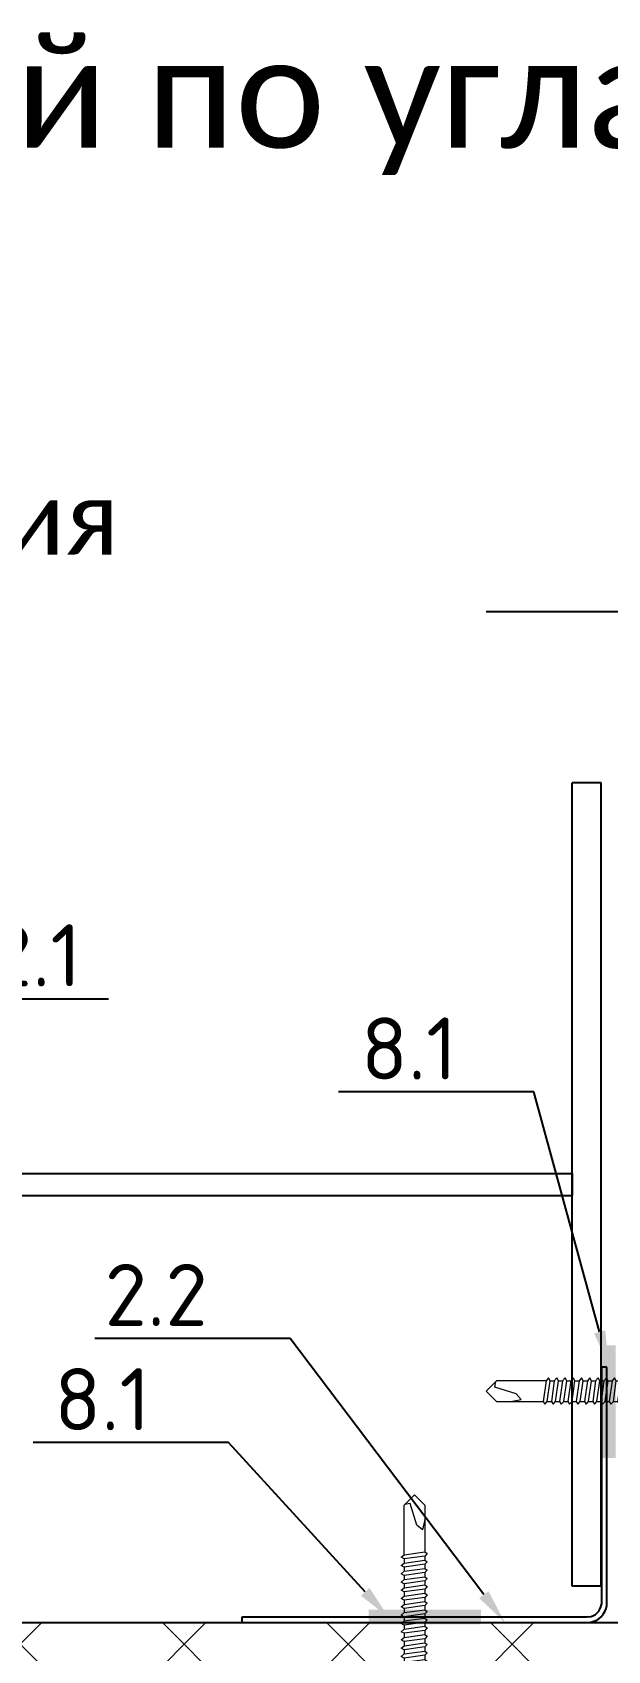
# Model space of a CAD drawing. Header units: millimetres. Extents: x -3689 to 3021565, y -698052 to -604547.
# Drawn here: x 2759391.8 to 2759549.3, y -666336.5 to -665893.3 of the extents above; entities that cross this region are included whole.
import ezdxf
from ezdxf import colors
from ezdxf.entities.mleader import LeaderData, LeaderLine
from ezdxf.math import Vec2, Vec3

# ---------------------------------------------------------------- set-up
doc = ezdxf.new("R2010")
doc.units = ezdxf.units.MM
doc.linetypes.add('CENTER', pattern=[50.800000000000004, 31.75, -6.35, 6.35, -6.35])
doc.layers.get('0').update_dxf_attribs({"lineweight": 0})
for name, color, linetype in [('A-DOOR-IDEN', 12, 'Continuous'), ('A-FLOR-IDEN', 14, 'Continuous'), ('A-WALL-PATT', 181, 'Continuous'), ('S-GRID', 133, 'CENTER'), ('S-METL', 14, 'Continuous'), ('S-WALL-PATT', 181, 'Continuous')]:
    doc.layers.add(name, color=color, linetype=linetype)
doc.styles.add('Calibri', font='calibri.ttf')
doc.styles.add('ЕСКД', font='isocpeur.ttf')

# ---------------------------------------------------------------- blocks, each defined once
blk = doc.blocks.new('*U568')
at = {"lineweight": 0}
h = blk.add_hatch(dxfattribs=at)
h.set_pattern_fill('ANSI37', color=181, scale=10, style=0)
h.set_pattern_definition([(45, (90, -468.7430573922247), (-22.45064030267288, 22.45064030267288), []), (135, (90, -468.7430573922247), (-22.45064030267288, -22.45064030267288), [])])
h.paths.add_polyline_path([(0, 531.2569426077752), (0, 0), (150, 0), (150, 531.2569426077752)])
at = {"color": 5}
blk.add_line((150, 0), (150, 531.2569426077752), dxfattribs=at)
blk = doc.blocks.new('*U572')
at = {"color": 0, "lineweight": 0, "ltscale": 10}
for p, q in [((0.9999999999995483, 10.75821146399544), (-1.578047253216045e-13, 3.758211464021094)), ((1.999999999999548, 10.75821146399548), (0.9999999999995483, 10.75821146399544)), ((0.9999999999995483, 10.75821146399544), (1.000000000000452, -10.75821146399535)), ((2.000000000000452, -10.75821146399531), (1.999999999999548, 10.75821146399548)), ((4.999999999999596, 9.625768151993025), (1.999999999999596, 9.625768151992899)), ((1.999999999999596, 9.625768151992899), (2.000000000000404, -9.625768151992732)), ((5.000000000000404, -9.625768151992606), (4.999999999999596, 9.625768151993025)), ((-1.000000000000214, 5.095994904011563), (-6.200000000000213, 5.095994904011344)), ((-6.200000000000213, 5.095994904011344), (-6.199999999999785, -5.095994904011865)), ((-2.853031142658489e-13, 6.794659872000921), (-1.000000000000285, 6.794659872000879)), ((-1.000000000000285, 6.794659872000879), (-0.9999999999997147, -6.794659872000962)), ((-0.9999999999997861, -5.095994904011646), (-1.000000000000214, 5.095994904011563)), ((2.853031142658489e-13, -6.794659872000921), (-2.853031142658489e-13, 6.794659872000921)), ((-1.000000000000119, 2.831108280006405), (-6.200000000000118, 2.831108280006187)), ((5.960699671339194, 2.831108280006697), (4.999999999999881, 2.831108280006657)), ((5.960699671339194, 2.831108280006697), (6.413676996087806, 3.623818598440535)), ((6.75340998968594, -2.831108279977059), (5.960699671339194, 2.831108280006697)), ((6.413676996087806, 3.623818598440535), (7.093142983283565, 2.831108280006745)), ((7.093142983283565, 2.831108280006745), (7.885853301688519, -2.831108279977012)), ((8.225586295286144, 2.831108280006792), (7.093142983283565, 2.831108280006745)), ((8.225586295286144, 2.831108280006792), (7.093142983283565, 2.831108280006745)), ((8.225586295286144, 2.831108280006792), (8.678563620122066, 3.623818598440631)), ((9.018296613720201, -2.831108279976964), (8.225586295286144, 2.831108280006792)), ((8.678563620122066, 3.623818598440631), (9.358029607317826, 2.83110828000684)), ((9.358029607317826, 2.83110828000684), (10.15073992572278, -2.831108279976917)), ((10.49047291932041, 2.831108280006887), (9.358029607317826, 2.83110828000684)), ((10.49047291932041, 2.831108280006887), (9.358029607317826, 2.831108280006839)), ((10.49047291932041, 2.831108280006887), (10.94345024406902, 3.623818598440726)), ((11.28318323772536, -2.831108279976869), (10.49047291932041, 2.831108280006887)), ((10.94345024406902, 3.623818598440726), (11.62291623132298, 2.831108280006935)), ((11.62291623132298, 2.831108280006935), (12.41562654969883, -2.831108279976822)), ((12.75535954329646, 2.831108280006982), (11.62291623126478, 2.831108280006935)), ((12.75535954329646, 2.831108280006983), (11.62291623132298, 2.831108280006935)), ((12.75535954329646, 2.831108280006982), (13.20833686810328, 3.623818598440821)), ((13.54806986170141, -2.831108279976774), (12.75535954329646, 2.831108280006982)), ((13.20833686810328, 3.623818598440821), (13.88780285529904, 2.83110828000703)), ((13.88780285529904, 2.83110828000703), (14.68051317370399, -2.831108279976727)), ((15.02024616730162, 2.831108280007077), (13.88780285529904, 2.83110828000703)), ((15.02024616730162, 2.831108280007078), (13.88780285529904, 2.83110828000703)), ((15.02024616730162, 2.831108280007077), (15.47322349210843, 3.623818598440916)), ((15.81295648570657, -2.831108279976679), (15.02024616730162, 2.831108280007077)), ((15.47322349210843, 3.623818598440916), (16.1526894793042, 2.831108280007125)), ((16.1526894793042, 2.831108280007125), (16.94539979768004, -2.831108279976632)), ((17.28513279133588, 2.831108280007173), (16.1526894793042, 2.831108280007125)), ((17.28513279133588, 2.831108280007173), (16.1526894793042, 2.831108280007126)), ((17.28513279133588, 2.831108280007173), (17.73811011608449, 3.623818598441011)), ((18.07784310968262, -2.831108279976584), (17.28513279133588, 2.831108280007173)), ((17.73811011608449, 3.623818598441011), (18.41757610328025, 2.83110828000722)), ((18.41757610328025, 2.83110828000722), (19.2102864216852, -2.831108279976537)), ((19.55001941528283, 2.831108280007268), (18.41757610328025, 2.83110828000722)), ((19.55001941528283, 2.831108280007268), (18.41757610328025, 2.831108280007221)), ((19.55001941528283, 2.831108280007268), (20.00299674011875, 3.623818598441106)), ((20.34272973371688, -2.831108279976489), (19.55001941528283, 2.831108280007268)), ((20.00299674011875, 3.623818598441106), (20.68246272731451, 2.831108280007316)), ((20.68246272731451, 2.831108280007316), (21.47517304571946, -2.831108279976441)), ((21.81490603931709, 2.831108280007363), (20.68246272731451, 2.831108280007316)), ((104.5005885280032, 2.83110828001226), (20.68246272731451, 2.831108280007316)), ((104.5005885280032, 2.83110828001226), (104.9535658528391, 3.623818598446098)), ((105.2932988464372, -2.831108279971497), (104.5005885280032, 2.83110828001226)), ((104.9535658528391, 3.623818598446098), (105.6330318400348, 2.831108280012307)), ((105.6330318400348, 2.831108280012307), (106.4257421584398, -2.83110827997145)), ((106.7654751520374, 2.831108280012355), (105.6330318400348, 2.831108280012307)), ((106.7654751520956, 2.831108280012355), (107.2184524768442, 3.623818598446193)), ((107.5581854704424, -2.831108279971402), (106.7654751520956, 2.831108280012355)), ((107.2184524768442, 3.623818598446193), (107.89791846404, 2.831108280012402)), ((107.89791846404, 2.831108280012402), (108.690628782445, -2.831108279971355)), ((109.0303617760426, 2.83110828001245), (107.89791846404, 2.831108280012402)), ((109.0303617760426, 2.83110828001245), (109.4833391008785, 3.623818598446288)), ((109.8230720944767, -2.831108279971307), (109.0303617760426, 2.83110828001245)), ((109.4833391008785, 3.623818598446288), (110.1628050880743, 2.831108280012497)), ((110.1628050880743, 2.831108280012497), (110.9555154064792, -2.831108279971259)), ((111.2952484000768, 2.831108280012545), (110.1628050880743, 2.831108280012497)), ((111.2952484000768, 2.831108280012545), (111.7482257248255, 3.623818598446383)), ((112.0879587184818, -2.831108279971212), (111.2952484000768, 2.831108280012545)), ((111.7482257248255, 3.623818598446383), (112.4276917120794, 2.831108280012592)), ((112.4276917120794, 2.831108280012592), (113.2204020304553, -2.831108279971164)), ((113.5601350240529, 2.83110828001264), (112.4276917120212, 2.831108280012592)), ((113.5601350240529, 2.83110828001264), (114.0131123488597, 3.623818598446478)), ((114.3528453424579, -2.831108279971117), (113.5601350240529, 2.83110828001264)), ((114.0131123488597, 3.623818598446478), (114.6925783360555, 2.831108280012687)), ((114.6925783360555, 2.831108280012687), (115.4852886544604, -2.831108279971069)), ((115.8250216480581, 2.831108280012735), (114.6925783360555, 2.831108280012687)), ((115.8250216480581, 2.831108280012735), (116.2779989728649, 3.623818598446573)), ((116.617731966463, -2.831108279971022), (115.8250216480581, 2.831108280012735)), ((116.2779989728649, 3.623818598446573), (116.9574649600606, 2.831108280012782)), ((116.9574649600606, 2.831108280012782), (117.7501752784365, -2.831108279970974)), ((118.0899082720923, 2.83110828001283), (116.9574649600606, 2.831108280012782)), ((118.0899082720923, 2.83110828001283), (118.5428855968409, 3.623818598446668)), ((118.8826185904391, -2.831108279970927), (118.0899082720923, 2.83110828001283)), ((118.5428855968409, 3.623818598446668), (119.2223515840367, 2.831108280012878)), ((119.2223515840367, 2.831108280012878), (120.0150619024417, -2.831108279970879)), ((120.3547948960393, 2.831108280012925), (119.2223515840367, 2.831108280012878)), ((120.3547948960393, 2.831108280012925), (120.8077722208752, 3.623818598446763)), ((121.1475052144733, -2.831108279970831), (120.3547948960393, 2.831108280012925)), ((120.8077722208752, 3.623818598446763), (121.4872382080709, 2.831108280012973)), ((121.4872382080709, 2.831108280012973), (122.2799485264759, -2.831108279970784)), ((122.6196815200735, 2.83110828001302), (121.4872382080709, 2.831108280012973)), ((122.6196815200735, 2.83110828001302), (123.0726588448221, 3.623818598446859)), ((123.4123918384203, -2.831108279970736), (122.6196815200735, 2.83110828001302)), ((123.0726588448221, 3.623818598446859), (123.7521248320179, 2.831108280013068)), ((123.7521248320179, 2.831108280013068), (124.5448351504519, -2.831108279970689)), ((124.8845681440496, 2.831108280013115), (123.7521248320179, 2.831108280013068)), ((124.8845681440496, 2.831108280013114), (125.3375454687982, 3.623818598446953)), ((125.6772784623963, -2.831108279970642), (124.8845681440496, 2.831108280013114)), ((125.3375454687982, 3.623818598446953), (126.017011455994, 2.831108280013162)), ((126.017011455994, 2.831108280013162), (126.8097217743989, -2.831108279970595)), ((127.1494547679966, 2.831108280013209), (126.017011455994, 2.831108280013162)), ((127.1494547679966, 2.831108280013209), (127.6024320928325, 3.623818598447048)), ((127.9421650864306, -2.831108279970547), (127.1494547679966, 2.831108280013209)), ((127.6024320928325, 3.623818598447048), (128.2818980800282, 2.831108280013257)), ((128.2818980800282, 2.831108280013257), (129.0746083984332, -2.8311082799705)), ((129.4143413920308, 2.831108280013305), (128.2818980800282, 2.831108280013257)), ((129.4143413920308, 2.831108280013305), (129.8673187167794, 3.623818598447143)), ((130.2070517104358, -2.831108279970452), (129.4143413920308, 2.831108280013305)), ((129.8673187167794, 3.623818598447143), (130.5467847040334, 2.831108280013352)), ((130.5467847040334, 2.831108280013352), (131.3394950224092, -2.831108279970405)), ((131.6792280160069, 2.8311082800134), (130.5467847039752, 2.831108280013352)), ((131.6792280160069, 2.8311082800134), (132.1322053408137, 3.623818598447238)), ((132.4719383344118, -2.831108279970357), (131.6792280160069, 2.8311082800134)), ((132.1322053408137, 3.623818598447238), (132.8116713280095, 2.831108280013447)), ((132.8116713280095, 2.831108280013447), (133.6043816464144, -2.83110827997031)), ((133.944114640012, 2.831108280013495), (132.8116713280095, 2.831108280013447)), ((133.944114640012, 2.831108280013495), (134.3970919648189, 3.623818598447333)), ((134.736824958417, -2.831108279970262), (133.944114640012, 2.831108280013495)), ((134.3970919648189, 3.623818598447333), (135.0765579520146, 2.831108280013543)), ((135.0765579520146, 2.831108280013543), (135.8692682703904, -2.831108279970214)), ((136.2090012640463, 2.83110828001359), (135.0765579520146, 2.831108280013543)), ((136.2090012640463, 2.83110828001359), (136.6619785887949, 3.623818598447428)), ((137.001711582393, -2.831108279970167), (136.2090012640463, 2.83110828001359)), ((136.6619785887949, 3.623818598447428), (137.3414445759907, 2.831108280013638)), ((137.3414445759907, 2.831108280013638), (138.1341548943956, -2.831108279970119)), ((138.4738878879932, 2.831108280013685), (137.3414445759907, 2.831108280013638)), ((138.4738878879932, 2.831108280013685), (138.9268652128292, 3.623818598447524)), ((139.2665982064273, -2.831108279970072), (138.4738878879932, 2.831108280013685)), ((138.9268652128292, 3.623818598447524), (139.6063312000249, 2.831108280013733)), ((139.6063312000249, 2.831108280013733), (140.3990415184299, -2.831108279970024)), ((140.7387745120275, 2.83110828001378), (139.6063312000249, 2.831108280013733)), ((140.7387745120275, 2.83110828001378), (141.1917518367761, 3.623818598447619)), ((141.5314848303742, -2.831108279969976), (140.7387745120275, 2.83110828001378)), ((141.1917518367761, 3.623818598447619), (141.8712178239719, 2.831108280013828)), ((141.8712178239719, 2.831108280013828), (142.6639281424059, -2.831108279969929)), ((143.0036611360036, 2.831108280013875), (141.8712178239719, 2.831108280013828)), ((143.0036611360036, 2.831108280013875), (143.4566384608104, 3.623818598447714)), ((143.7963714544085, -2.831108279969881), (143.0036611360036, 2.831108280013875)), ((143.4566384608104, 3.623818598447714), (144.1361044480061, 2.831108280013923)), ((144.1361044480061, 2.831108280013923), (144.9288147664111, -2.831108279969834)), ((145.2685477600087, 2.83110828001397), (144.1361044480061, 2.831108280013923)), ((145.2685477600087, 2.83110828001397), (145.7215250848446, 3.623818598447809)), ((146.0612580784428, -2.831108279969786), (145.2685477600087, 2.83110828001397)), ((145.7215250848446, 3.623818598447809), (146.4009910720404, 2.831108280014018)), ((146.4009910720404, 2.831108280014018), (147.1937013903871, -2.831108279969739)), ((147.5334343839848, 2.831108280014065), (146.4009910720404, 2.831108280014018)), ((147.533434384043, 2.831108280014065), (147.9864117087916, 3.623818598447904)), ((148.3261447023897, -2.831108279969691), (147.533434384043, 2.831108280014065)), ((147.9864117087916, 3.623818598447904), (148.6658776959873, 2.831108280014113)), ((148.6658776959873, 2.831108280014113), (149.4585880144214, -2.831108279969644)), ((149.798321008019, 2.831108280014161), (148.6658776959873, 2.831108280014113)), ((149.798321008019, 2.831108280014161), (150.2512983328259, 3.623818598447999)), ((150.591031326424, -2.831108279969596), (149.798321008019, 2.831108280014161)), ((150.2512983328259, 3.623818598447999), (150.9307643200216, 2.831108280014208)), ((150.9307643200216, 2.831108280014208), (151.7234746384266, -2.831108279969548)), ((152.0632076320242, 2.831108280014256), (150.9307643200216, 2.831108280014208)), ((152.0632076320242, 2.831108280014256), (152.5161849568019, 3.623818598448094)), ((152.8559179504, -2.831108279969501), (152.0632076320242, 2.831108280014256)), ((152.5161849568019, 3.623818598448094), (153.1956509439977, 2.831108280014303)), ((153.1956509439977, 2.831108280014303), (153.9883612624026, -2.831108279969453)), ((154.3280942560002, 2.831108280014351), (153.1956509439977, 2.831108280014303)), ((154.3280942560002, 2.831108280014351), (154.7810715808071, 3.623818598448189)), ((155.1208045744052, -2.831108279969406), (154.3280942560002, 2.831108280014351)), ((154.7810715808071, 3.623818598448189), (155.4605375680028, 2.831108280014398)), ((155.4605375680028, 2.831108280014398), (156.2532478864078, -2.831108279969358)), ((156.5929808800054, 2.831108280014446), (155.4605375680028, 2.831108280014398)), ((156.5929808800054, 2.831108280014446), (157.0459582048413, 3.623818598448284)), ((157.3856911984394, -2.831108279969311), (156.5929808800054, 2.831108280014446)), ((157.0459582048413, 3.623818598448284), (157.7254241920371, 2.831108280014493)), ((157.7254241920371, 2.831108280014493), (158.518134510442, -2.831108279969263)), ((158.8578675040397, 2.831108280014541), (157.7254241920371, 2.831108280014493)), ((158.8578675040397, 2.831108280014541), (159.3108448287883, 3.623818598448379)), ((159.6505778223864, -2.831108279969216), (158.8578675040397, 2.831108280014541)), ((159.3108448287883, 3.623818598448379), (159.990310815984, 2.831108280014588)), ((159.990310815984, 2.831108280014588), (160.7830211344181, -2.831108279969168)), ((161.1227541280157, 2.831108280014636), (159.990310815984, 2.831108280014588)), ((161.1227541280157, 2.831108280014636), (161.5757314528225, 3.623818598448474)), ((161.9154644464207, -2.831108279969121), (161.1227541280157, 2.831108280014636)), ((161.5757314528225, 3.623818598448474), (162.2551974400183, 2.831108280014683)), ((162.2551974400183, 2.831108280014683), (163.0479077584232, -2.831108279969073)), ((163.3876407520209, 2.831108280014731), (162.2551974400183, 2.831108280014683)), ((163.3876407520209, 2.831108280014731), (163.8406180767986, 3.623818598448569)), ((164.1803510703967, -2.831108279969026), (163.3876407520209, 2.831108280014731)), ((163.8406180767986, 3.623818598448569), (164.5200840639943, 2.831108280014779)), ((164.5200840639943, 2.831108280014779), (165.3127943823993, -2.831108279968978)), ((165.6525273759969, 2.831108280014826), (164.5200840639943, 2.831108280014779)), ((165.6525273759969, 2.831108280014826), (166.1055047008037, 3.623818598448664)), ((166.4452376944019, -2.83110827996893), (165.6525273759969, 2.831108280014826)), ((166.1055047008037, 3.623818598448664), (166.7849706879995, 2.831108280014874)), ((166.7849706879995, 2.831108280014874), (167.5776810064336, -2.831108279968883)), ((167.9174140000312, 2.831108280014921), (166.7849706879995, 2.831108280014874)), ((167.9174140000312, 2.831108280014921), (168.370391324838, 3.62381859844876)), ((168.7101243184361, -2.831108279968835), (167.9174140000312, 2.831108280014921)), ((168.370391324838, 3.62381859844876), (169.0498573120338, 2.831108280014969)), ((169.0498573120338, 2.831108280014969), (169.8425676303805, -2.831108279968788)), ((170.1823006239781, 2.831108280015016), (169.0498573120338, 2.831108280014969)), ((170.1823006240363, 2.831108280015016), (170.6352779488141, 3.623818598448855)), ((170.9750109424122, -2.83110827996874), (170.1823006240363, 2.831108280015016)), ((170.6352779488141, 3.623818598448855), (171.3147439360098, 2.831108280015064)), ((171.3147439360098, 2.831108280015064), (172.1074542544148, -2.831108279968693)), ((172.4471872480124, 2.831108280015112), (171.3147439360098, 2.831108280015064)), ((172.4471872480124, 2.831108280015112), (172.9001645728192, 3.62381859844895)), ((173.2398975664173, -2.831108279968645), (172.4471872480124, 2.831108280015112)), ((172.9001645728192, 3.62381859844895), (173.579630560015, 2.831108280015159)), ((173.5796305600149, 2.831108280015159), (187.1689503039877, 2.83110828001573)), ((173.579630560015, 2.831108280015159), (174.3723408784199, -2.831108279968598)), ((181.733222406422, -0.679465987201224), (187.6219276287947, 1.132443311997329)), ((187.168891720008, 2.83110828001573), (190, 1.699364696006077e-11)), ((190, 1.699364696006077e-11), (187.1688917200664, -2.83110827996806)), ((187.6219276287947, 1.132443311997329), (187.310505717999, 2.689552866004499)), ((-0.9999999999998811, -2.831108279977385), (-6.19999999999988, -2.831108279977603)), ((1.578047253205254e-13, -3.758211463995394), (1.000000000000452, -10.75821146399535)), ((6.75340998968594, -2.831108279977058), (5.000000000000119, -2.831108279977132)), ((7.432875976881695, -3.510574267172757), (6.75340998968594, -2.831108279977059)), ((7.885853301688519, -2.831108279977012), (7.432875976881695, -3.510574267172757)), ((9.018296613720201, -2.831108279976964), (7.885853301688519, -2.831108279977012)), ((9.018296613720201, -2.831108279976963), (7.885853301688519, -2.831108279977011)), ((9.697762600915956, -3.510574267172662), (9.018296613720201, -2.831108279976964)), ((10.15073992572278, -2.831108279976917), (9.697762600915956, -3.510574267172662)), ((11.28318323766715, -2.831108279976869), (10.15073992572278, -2.831108279976917)), ((11.28318323772536, -2.831108279976868), (10.15073992572278, -2.831108279976916)), ((11.96264922492111, -3.510574267172567), (11.28318323772536, -2.831108279976869)), ((12.41562654969883, -2.831108279976822), (11.96264922492111, -3.510574267172567)), ((13.54806986170141, -2.831108279976774), (12.41562654969883, -2.831108279976822)), ((13.54806986170141, -2.831108279976773), (12.41562654969883, -2.83110827997682)), ((14.22753584889717, -3.510574267172472), (13.54806986170141, -2.831108279976774)), ((14.68051317370399, -2.831108279976727), (14.22753584889717, -3.510574267172472)), ((15.81295648570657, -2.831108279976679), (14.68051317370399, -2.831108279976727)), ((15.81295648570657, -2.831108279976678), (14.68051317370399, -2.831108279976725)), ((16.49242247290232, -3.510574267172377), (15.81295648570657, -2.831108279976679)), ((16.94539979768004, -2.831108279976632), (16.49242247290232, -3.510574267172377)), ((18.07784310968262, -2.831108279976584), (16.94539979768004, -2.831108279976632)), ((18.07784310968262, -2.831108279976584), (16.94539979768004, -2.831108279976631)), ((18.75730909687838, -3.510574267172282), (18.07784310968262, -2.831108279976584)), ((19.2102864216852, -2.831108279976537), (18.75730909687838, -3.510574267172282)), ((20.34272973371688, -2.831108279976489), (19.2102864216852, -2.831108279976537)), ((20.34272973371688, -2.831108279976489), (19.2102864216852, -2.831108279976536)), ((21.02219572091264, -3.510574267172187), (20.34272973371688, -2.831108279976489)), ((21.47517304571946, -2.831108279976441), (21.02219572091264, -3.510574267172187)), ((105.2932988464372, -2.831108279971498), (21.47517304571946, -2.831108279976441)), ((105.972764833633, -3.510574267167195), (105.2932988464372, -2.831108279971497)), ((106.4257421584398, -2.83110827997145), (105.972764833633, -3.510574267167195)), ((107.5581854703842, -2.831108279971402), (106.4257421584398, -2.83110827997145)), ((108.2376514576382, -3.5105742671671), (107.5581854704424, -2.831108279971402)), ((108.690628782445, -2.831108279971355), (108.2376514576382, -3.5105742671671)), ((109.8230720944767, -2.831108279971307), (108.690628782445, -2.831108279971355)), ((110.5025380816724, -3.510574267167005), (109.8230720944767, -2.831108279971307)), ((110.9555154064792, -2.831108279971259), (110.5025380816724, -3.510574267167005)), ((112.0879587184236, -2.831108279971212), (110.9555154064792, -2.831108279971259)), ((112.7674247056776, -3.51057426716691), (112.0879587184818, -2.831108279971212)), ((113.2204020304553, -2.831108279971164), (112.7674247056776, -3.51057426716691)), ((114.3528453424579, -2.831108279971117), (113.2204020304553, -2.831108279971164)), ((115.0323113296536, -3.510574267166815), (114.3528453424579, -2.831108279971117)), ((115.4852886544604, -2.831108279971069), (115.0323113296536, -3.510574267166815)), ((116.617731966463, -2.831108279971022), (115.4852886544604, -2.831108279971069)), ((117.2971979536588, -3.510574267166719), (116.617731966463, -2.831108279971022)), ((117.7501752784365, -2.831108279970974), (117.2971979536588, -3.510574267166719)), ((118.8826185904391, -2.831108279970927), (117.7501752784365, -2.831108279970974)), ((119.5620845776348, -3.510574267166624), (118.8826185904391, -2.831108279970927)), ((120.0150619024417, -2.831108279970879), (119.5620845776348, -3.510574267166624)), ((121.1475052144733, -2.831108279970831), (120.0150619024417, -2.831108279970879)), ((121.8269712016691, -3.510574267166529), (121.1475052144733, -2.831108279970831)), ((122.2799485264759, -2.831108279970784), (121.8269712016691, -3.510574267166529)), ((123.4123918384203, -2.831108279970736), (122.2799485264759, -2.831108279970784)), ((124.0918578256743, -3.510574267166434), (123.4123918384203, -2.831108279970736)), ((124.5448351504519, -2.831108279970689), (124.0918578256743, -3.510574267166434)), ((125.6772784623963, -2.831108279970641), (124.5448351504519, -2.831108279970689)), ((126.3567444495921, -3.51057426716634), (125.6772784623963, -2.831108279970642)), ((126.8097217743989, -2.831108279970595), (126.3567444495921, -3.51057426716634)), ((127.9421650864306, -2.831108279970547), (126.8097217743989, -2.831108279970595)), ((128.6216310736264, -3.510574267166245), (127.9421650864306, -2.831108279970547)), ((129.0746083984332, -2.8311082799705), (128.6216310736264, -3.510574267166245)), ((130.2070517103776, -2.831108279970452), (129.0746083984332, -2.8311082799705)), ((130.8865176976315, -3.51057426716615), (130.2070517104358, -2.831108279970452)), ((131.3394950224092, -2.831108279970405), (130.8865176976315, -3.51057426716615)), ((132.4719383344118, -2.831108279970357), (131.3394950224092, -2.831108279970405)), ((133.1514043216076, -3.510574267166055), (132.4719383344118, -2.831108279970357)), ((133.6043816464144, -2.83110827997031), (133.1514043216076, -3.510574267166055)), ((134.736824958417, -2.831108279970262), (133.6043816464144, -2.83110827997031)), ((135.4162909456127, -3.51057426716596), (134.736824958417, -2.831108279970262)), ((135.8692682703904, -2.831108279970214), (135.4162909456127, -3.51057426716596)), ((137.001711582393, -2.831108279970167), (135.8692682703904, -2.831108279970214)), ((137.6811775695888, -3.510574267165865), (137.001711582393, -2.831108279970167)), ((138.1341548943956, -2.831108279970119), (137.6811775695888, -3.510574267165865)), ((139.2665982064273, -2.831108279970072), (138.1341548943956, -2.831108279970119)), ((139.946064193623, -3.51057426716577), (139.2665982064273, -2.831108279970072)), ((140.3990415184299, -2.831108279970024), (139.946064193623, -3.51057426716577)), ((141.5314848303742, -2.831108279969976), (140.3990415184299, -2.831108279970024)), ((142.2109508176282, -3.510574267165675), (141.5314848303742, -2.831108279969976)), ((142.6639281424059, -2.831108279969929), (142.2109508176282, -3.510574267165675)), ((143.7963714544085, -2.831108279969881), (142.6639281424059, -2.831108279969929)), ((144.4758374416043, -3.51057426716558), (143.7963714544085, -2.831108279969881)), ((144.9288147664111, -2.831108279969834), (144.4758374416043, -3.51057426716558)), ((146.0612580784428, -2.831108279969786), (144.9288147664111, -2.831108279969834)), ((146.7407240656385, -3.510574267165484), (146.0612580784428, -2.831108279969786)), ((147.1937013903871, -2.831108279969739), (146.7407240656385, -3.510574267165484)), ((148.3261447023897, -2.831108279969691), (147.1937013903871, -2.831108279969739)), ((149.0056106895855, -3.510574267165389), (148.3261447023897, -2.831108279969691)), ((149.4585880144214, -2.831108279969644), (149.0056106895855, -3.510574267165389)), ((150.591031326424, -2.831108279969596), (149.4585880144214, -2.831108279969644)), ((151.2704973136197, -3.510574267165294), (150.591031326424, -2.831108279969596)), ((151.7234746384266, -2.831108279969548), (151.2704973136197, -3.510574267165294)), ((152.8559179504, -2.831108279969501), (151.7234746384266, -2.831108279969548)), ((153.5353839376249, -3.510574267165199), (152.8559179504, -2.831108279969501)), ((153.9883612624026, -2.831108279969453), (153.5353839376249, -3.510574267165199)), ((155.1208045744052, -2.831108279969406), (153.9883612624026, -2.831108279969453)), ((155.8002705616009, -3.510574267165104), (155.1208045744052, -2.831108279969406)), ((156.2532478864078, -2.831108279969358), (155.8002705616009, -3.510574267165104)), ((157.3856911984394, -2.831108279969311), (156.2532478864078, -2.831108279969358)), ((158.0651571856352, -3.510574267165009), (157.3856911984394, -2.831108279969311)), ((158.518134510442, -2.831108279969263), (158.0651571856352, -3.510574267165009)), ((159.6505778223864, -2.831108279969216), (158.5181345103838, -2.831108279969263)), ((160.3300438095822, -3.510574267164914), (159.6505778223864, -2.831108279969216)), ((160.7830211344181, -2.831108279969168), (160.3300438095822, -3.510574267164914)), ((161.9154644464207, -2.831108279969121), (160.7830211344181, -2.831108279969168)), ((162.5949304336164, -3.510574267164818), (161.9154644464207, -2.831108279969121)), ((163.0479077584232, -2.831108279969073), (162.5949304336164, -3.510574267164818)), ((164.1803510703967, -2.831108279969026), (163.0479077584232, -2.831108279969073)), ((164.8598170576507, -3.510574267164723), (164.1803510703967, -2.831108279969026)), ((165.3127943823993, -2.831108279968978), (164.8598170576507, -3.510574267164723)), ((166.4452376944019, -2.83110827996893), (165.3127943823993, -2.831108279968978)), ((167.1247036815976, -3.510574267164628), (166.4452376944019, -2.83110827996893)), ((167.5776810064336, -2.831108279968883), (167.1247036815976, -3.510574267164628)), ((168.7101243184361, -2.831108279968835), (167.5776810064336, -2.831108279968883)), ((169.3895903056319, -3.510574267164533), (168.7101243184361, -2.831108279968835)), ((169.8425676303805, -2.831108279968788), (169.3895903056319, -3.510574267164533)), ((170.9750109424122, -2.83110827996874), (169.8425676303805, -2.831108279968788)), ((171.6544769296079, -3.510574267164438), (170.9750109424122, -2.83110827996874)), ((172.1074542544148, -2.831108279968693), (171.6544769296079, -3.510574267164438)), ((173.2398975664173, -2.831108279968645), (172.1074542544148, -2.831108279968693)), ((173.9193635536131, -3.510574267164343), (173.2398975664173, -2.831108279968645)), ((174.3723408784199, -2.831108279968598), (173.9193635536131, -3.510574267164343)), ((187.1689503040461, -2.83110827996806), (174.3723408784199, -2.831108279968598)), ((180.3742904320306, -2.264886624010712), (181.733222406422, -0.679465987201224)), ((183.2053987120226, -2.831108279968227), (180.3742904320306, -2.264886624010712)), ((-6.199999999999785, -5.095994904011865), (-0.9999999999997861, -5.095994904011646)), ((-0.9999999999997147, -6.794659872000962), (2.853031142658489e-13, -6.794659872000921)), ((1.000000000000452, -10.75821146399535), (2.000000000000452, -10.75821146399531)), ((2.000000000000404, -9.625768151992732), (5.000000000000404, -9.625768151992606))]:
    blk.add_line(p, q, dxfattribs=at)
blk = doc.blocks.new('*U574')
for p in [(0, 250), (-250, 0)]:
    blk.add_line(p, (0, 0))
for points in [[(-11.60660171776544, 280.6066017178237), (-11.60660171776544, 290.6066017178237), (-10.60660171776544, 290.6066017178237), (-10.60660171776544, 260.6066017178237), (0, 250)], [(-280.6066017178237, 11.60660171779455), (-290.6066017178237, 11.60660171779455), (-290.6066017178237, 10.60660171779455), (-260.6066017178237, 10.60660171779455), (-250, 0)]]:
    blk.add_lwpolyline(points)

msp = doc.modelspace()

# ---------------------------------------------------------------- hatches: boundary and pattern name
at = {"layer": 'S-WALL-PATT', "lineweight": 0, "ltscale": 10}
h = msp.add_hatch(color=250, dxfattribs=at)
h.dxf.hatch_style = 1
h.paths.add_polyline_path([(2759547.45017404, -666252.913512422), (2759551.482539315, -666252.913512422), (2759551.482539315, -666283.7347697559), (2759547.45017404, -666283.7347697559)])
h = msp.add_hatch(color=250, dxfattribs=at)
h.dxf.hatch_style = 1
h.paths.add_polyline_path([(2759483.837901725, -666325.291645783), (2759483.837901725, -666329.3240110576), (2759514.659159059, -666329.3240110576), (2759514.659159059, -666325.291645783)])

# ---------------------------------------------------------------- linework, layer by layer
at = {"layer": 'A-WALL-PATT', "color": 250}
for radius in [3.996168183102074, 5.499999688493427]:
    msp.add_arc((2759543.633329075, -666323.3532751107), radius, 278.1818181797839, 351.8181818202161, dxfattribs=at)
at = {"layer": 'S-GRID', "color": 250, "ltscale": 5}
msp.add_line((2758525.75263536, -666328.8532748052), (2759770.433704202, -666328.8532748052), dxfattribs=at)
at = {"layer": 'S-METL', "color": 250, "ltscale": 10}
msp.add_line((2759516.012771407, -666051.9440027204), (2759717.351801476, -666051.9440027204), dxfattribs=at)
at = {"layer": 'S-METL', "color": 250}
for p, q in [((2759539.581448909, -666318.8527746254), (2759539.581448909, -666098.8527933934)), ((2759547.581448455, -666098.8527933934), (2759539.581448909, -666098.8527933934)), ((2759547.581448455, -666318.8527746254), (2759547.581448455, -666098.8527933934)), ((2759205.58146783, -666205.8527846613), (2759539.581448909, -666205.8527846613)), ((2759539.581448909, -666205.8527846613), (2759539.581448909, -666211.8527843261)), ((2759205.58146783, -666211.8527843261), (2759539.581448909, -666211.8527843261)), ((2759549.133328762, -666258.8532787615), (2759547.633328848, -666258.8532787615)), ((2759547.633328848, -666258.8532787615), (2759547.633328848, -666323.2997024783)), ((2759549.133328762, -666323.3532751107), (2759549.133328762, -666258.8532787615)), ((2759547.581448455, -666318.8527746254), (2759539.581448909, -666318.8527746254)), ((2759547.633328848, -666323.2997024783), (2759547.588822026, -666323.9219891408)), ((2759549.077346696, -666324.136006681), (2759549.133328762, -666323.3532751107)), ((2759449.133334425, -666327.3532748872), (2759449.133334425, -666328.8532748052)), ((2759543.579756441, -666327.3532748872), (2759449.133334425, -666327.3532748872)), ((2759449.133334425, -666328.8532748052), (2759543.633329075, -666328.8532748052)), ((2759544.202043104, -666327.3087680691), (2759543.579756441, -666327.3532748872)), ((2759543.633329075, -666328.8532748052), (2759544.41606064, -666328.797292737))]:
    msp.add_line(p, q, dxfattribs=at)

# ---------------------------------------------------------------- block references
at = {"layer": 'A-WALL-PATT', "color": 250, "lineweight": 0, "xscale": -1, "rotation": 270.0000000000001}
msp.add_blockref('*U568', (2759169.813134056, -666478.8532748052), dxfattribs=at)
at = {"layer": 'S-METL', "color": 250}
msp.add_blockref('*U574', (2759712.770387352, -666492.7815807024), dxfattribs=at)
at = {"layer": 'S-METL', "color": 250, "xscale": -1}
msp.add_blockref('*U572', (2759706.011803063, -666265.4666902456), dxfattribs=at)
at = {"layer": 'S-METL', "color": 250, "rotation": 90.00000000000001}
msp.add_blockref('*U572', (2759496.391079549, -666483.8532748052), dxfattribs=at)

# ---------------------------------------------------------------- texts
at = {"layer": 'A-DOOR-IDEN', "color": 250, "linetype": 'ByBlock', "ltscale": 500, "attachment_point": 5, "style": 'Calibri'}
for s, insert, char_height, width in [('Узлы крепления сэндвич-панелей по углам здания', (2759242.257398714, -665913.6802394108), 30, 1036.22601707383), ('Ниже уровня профлиста покрытия', (2759186.992554961, -666028.8551593834), 20, 692.3264608246973)]:
    msp.add_mtext(s, dxfattribs=dict(at, insert=insert, char_height=char_height, width=width))

# ---------------------------------------------------------------- leaders
at = {"layer": 'A-FLOR-IDEN', "color": 250}
ml = msp.add_multileader_mtext('Standard', dxfattribs=at)
ml.set_content('2.1', color=250, style='ЕСКД')
ml.set_leader_properties()
ml.build(insert=Vec2(0, 0))
ml.multileader.update_dxf_attribs({"text_left_attachment_type": 6, "text_right_attachment_type": 6, "dogleg_length": 20.96987534605703, "arrow_head_size": 9.600000000000001})
ctx = ml.context
ctx.base_point, ctx.char_height, ctx.arrow_head_size, ctx.landing_gap_size, ctx.plane_origin, ctx.plane_x_axis, ctx.plane_y_axis = Vec3(2759380.108880489, -666157.9799299701), 17, 9.600000000000001, 0, Vec3(2759499.925153527, -666183.3912703072), Vec3(1, -2.258681448315656e-12), Vec3(2.258681448315656e-12, 1)
ctx.left_attachment, ctx.right_attachment = 6, 6
notes = []
notes.append((ctx, [(1, (1, 1, 0), (2759359.139005143, -666157.9799299701), (1, -2.258681448315656e-12), 20.96987534605703, [(0, [(2759359.18705178, -666206.9103768122)], 0, [])])]))
ctx.mtext.insert, ctx.mtext.text_direction, ctx.mtext.rotation, ctx.mtext.width, ctx.mtext.flow_direction = Vec3(2759380.10888049, -666137.5799299702), Vec3(1, -2.258882650657248e-12), 6.283185307177328, 77.51149692218215, 5
ml = msp.add_multileader_mtext('Standard', dxfattribs=at)
ml.set_content('8.1', color=250, style='ЕСКД')
ml.set_leader_properties()
ml.build(insert=Vec2(0, 0))
ml.multileader.update_dxf_attribs({"text_left_attachment_type": 6, "text_right_attachment_type": 6, "dogleg_length": 20.96987534605703, "arrow_head_size": 9.600000000000001})
ctx = ml.context
ctx.base_point, ctx.char_height, ctx.arrow_head_size, ctx.landing_gap_size, ctx.plane_origin, ctx.plane_x_axis, ctx.plane_y_axis = Vec3(2759486.038407027, -666183.4920997771), 17, 9.600000000000001, 0, Vec3(2759370.463812415, -666232.9800211784), Vec3(1, -2.258681448315656e-12), Vec3(2.258681448315656e-12, 1)
ctx.left_attachment, ctx.right_attachment, ctx.text_align_type = 6, 6, 2
notes.append((ctx, [(1, (1, 1, 0), (2759529.108282373, -666183.4920997771), (-1, 2.258681448315656e-12), 20.96987534605703, [(0, [(2759549.654748232, -666258.4814690755)], 0, [])])]))
ctx.mtext.insert, ctx.mtext.text_direction, ctx.mtext.rotation, ctx.mtext.defined_height, ctx.mtext.alignment, ctx.mtext.flow_direction = Vec3(2759508.138407026, -666163.0920997771), Vec3(1, -2.258882650657248e-12), 6.283185307177328, 125.4088915666272, 3, 5
ml = msp.add_multileader_mtext('Standard', dxfattribs=at)
ml.set_content('2.2', color=250, style='ЕСКД')
ml.set_leader_properties()
ml.build(insert=Vec2(0, 0))
ml.multileader.update_dxf_attribs({"text_left_attachment_type": 6, "text_right_attachment_type": 6, "dogleg_length": 20.96987534605703, "arrow_head_size": 9.600000000000001})
ctx = ml.context
ctx.base_point, ctx.char_height, ctx.arrow_head_size, ctx.landing_gap_size, ctx.plane_origin, ctx.plane_x_axis, ctx.plane_y_axis = Vec3(2759415.865201687, -666251.0085224119), 17, 9.600000000000001, 0, Vec3(2759661.930963547, -666280.0915451499), Vec3(1, -2.258681448315656e-12), Vec3(2.258681448315656e-12, 1)
ctx.left_attachment, ctx.right_attachment = 6, 6
notes.append((ctx, [(0, (1, 1, 0), (2759462.335077033, -666251.0085224119), (-1, 2.258681448315656e-12), 20.96987534605703, [(0, [(2759521.192861799, -666328.8532748052)], 0, [])])]))
ctx.mtext.insert, ctx.mtext.text_direction, ctx.mtext.rotation, ctx.mtext.width, ctx.mtext.flow_direction = Vec3(2759411.570567563, -666230.6085224118), Vec3(1, -2.258882650657248e-12), 6.283185307177328, 77.51149692218215, 5
ml = msp.add_multileader_mtext('Standard', dxfattribs=at)
ml.set_content('8.1', color=250, style='ЕСКД')
ml.set_leader_properties()
ml.build(insert=Vec2(0, 0))
ml.multileader.update_dxf_attribs({"text_left_attachment_type": 6, "text_right_attachment_type": 6, "dogleg_length": 20.96987534605703, "arrow_head_size": 9.600000000000001})
ctx = ml.context
ctx.base_point, ctx.char_height, ctx.arrow_head_size, ctx.landing_gap_size, ctx.plane_origin = Vec3(2759402.460920818, -666279.5604707039), 17, 9.600000000000001, 0, Vec3(2759463.904410481, -666148.3052841577)
ctx.left_attachment, ctx.right_attachment = 6, 6
notes.append((ctx, [(0, (1, 1, 0), (2759445.530796164, -666279.5604707039), (-1, 0), 20.96987534605703, [(0, [(2759489.405858379, -666327.4962199747)], 0, [])])]))
ctx.mtext.insert, ctx.mtext.defined_height, ctx.mtext.flow_direction = Vec3(2759397.802000979, -666259.1604707038), 125.4088915666272, 5
for ctx, leaders in notes:
    for number, flags, end, landing, length, lines in leaders:
        leader = LeaderData()
        leader.index, (leader.has_last_leader_line, leader.has_dogleg_vector, leader.attachment_direction) = number, flags
        leader.last_leader_point, leader.dogleg_vector, leader.dogleg_length = Vec3(end), Vec3(landing), length
        for number, points, colour, breaks in lines:
            line = LeaderLine()
            line.index, line.vertices, line.color, line.breaks = number, Vec3.list(points), colors.encode_raw_color(colour), breaks
            leader.lines.append(line)
        ctx.leaders.append(leader)

doc.saveas('drawing.dxf')
